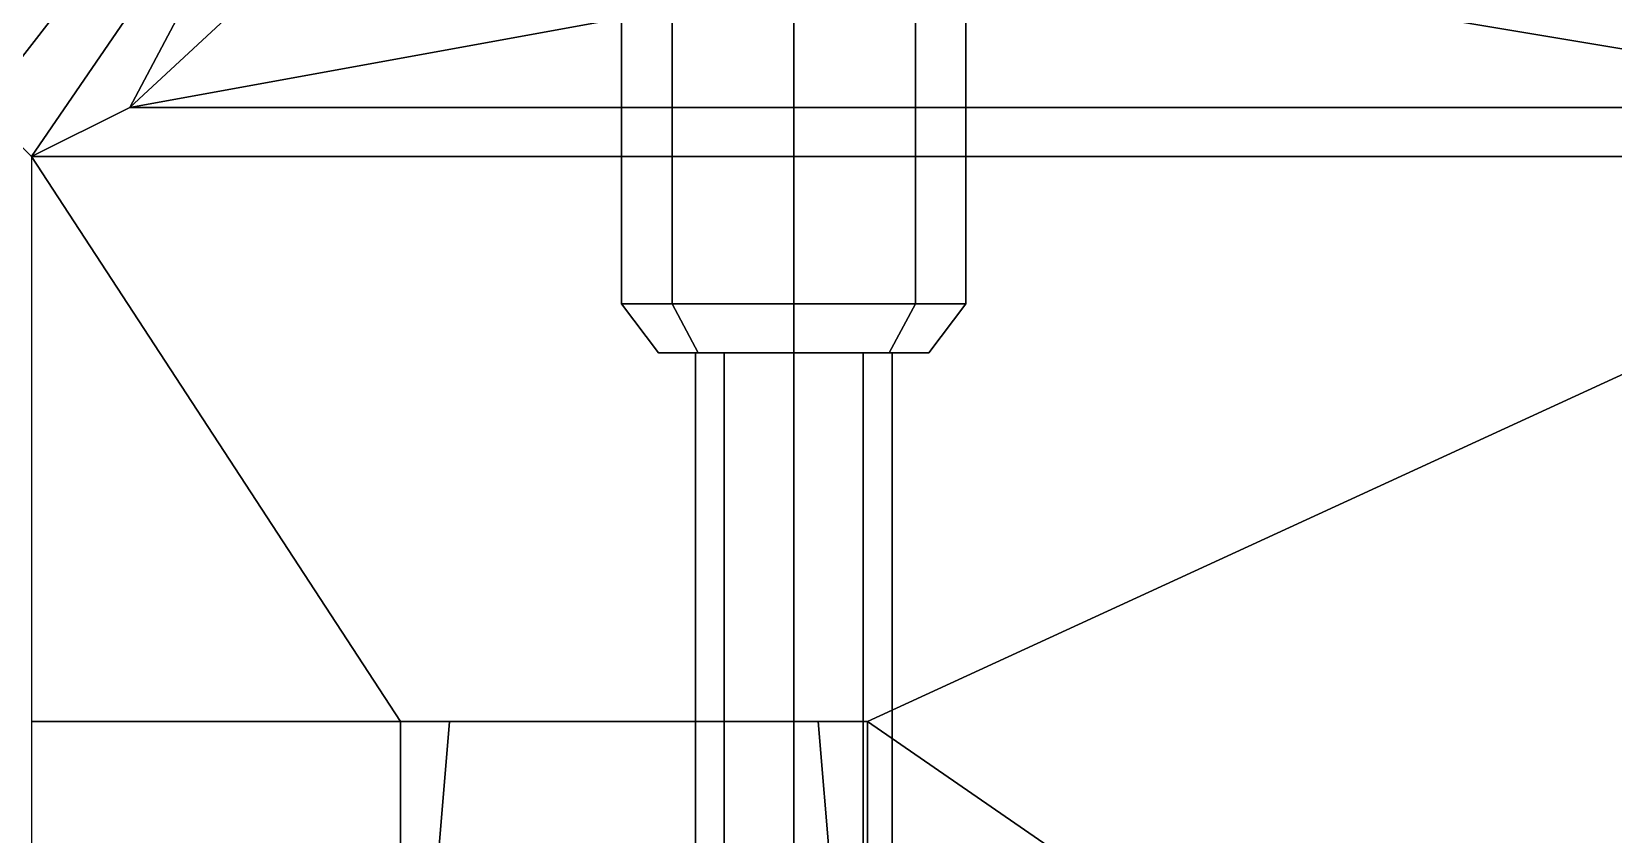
# Model space of a CAD drawing. Header units: millimetres. Extents: x -0.9 to 1.2, y -2.1 to 13.
# Drawn here: x -0.23 to 0.413, y -1.416 to -1.089 of the extents above; entities that cross this region are included whole.
import ezdxf

# ---------------------------------------------------------------- set-up
doc = ezdxf.new("R2010")
doc.units = ezdxf.units.MM
doc.layers.add('gun', color=1, linetype='Continuous')
doc.layers.add('sleeve_39', color=5, linetype='Continuous')

msp = doc.modelspace()

# ---------------------------------------------------------------- linework, layer by layer
for points in [[(0.63, 1.81, 0.3500000000000001), (0.5300000000000001, -1.58, 0.35), (-0.5300000000000001, -1.58, 0.35), (-0.63, 1.81, 0.3500000000000001)], [(-0.1899999999999995, -0.64, 1.34), (-0.3300000000000001, -0.8, 1.04), (-0.25, -1.12, 1.03), (-0.1099999999999994, -0.9400000000000001, 1.34)], [(-0.1099999999999994, -0.9400000000000001, 1.34), (-0.25, -1.12, 1.03), (-0.2299999999999992, -1.14, 1.03), (-0.09999999999999964, -0.9500000000000001, 1.34)], [(-0.09999999999999964, -0.9500000000000001, 1.34), (-0.2299999999999992, -1.14, 1.03), (-0.1900000000000018, -1.119999999999998, 1.080000000000001), (-0.09999999999999964, -0.9500000000000001, 1.34)], [(-0.05, -0.99, 1.34), (-0.09999999999999964, -0.9500000000000001, 1.34), (-0.1899999999999999, -1.12, 1.08), (-0.05, -0.99, 1.34)], [(0.4499999999999976, -0.9500000000000014, 1.34), (0.4, -0.99, 1.34), (0.4, -0.99, 1.34), (0.56, -1.12, 1.08)], [(0.03000000000000004, -1.08, 1.28), (-0.05000000000000004, -0.99, 1.34), (-0.19, -1.12, 1.08), (0.03000000000000004, -1.08, 1.28)], [(0.4, -0.99, 1.34), (0.3200000000000004, -1.08, 1.28), (0.3200000000000004, -1.08, 1.28), (0.56, -1.12, 1.08)], [(0.03, -1.08, 1.28), (-0.19, -1.12, 1.08), (0.56, -1.12, 1.08), (0.32, -1.08, 1.28)], [(-0.19, -1.12, 1.08), (-0.2299999999999988, -1.140000000000002, 1.03), (0.609999999999999, -1.140000000000001, 1.03), (0.56, -1.12, 1.08)], [(-0.23, -1.14, 1.03), (-0.08000000000000002, -1.37, 0.9680769230769233), (0.1099999999999999, -1.37, 0.9680769230769233), (0.61, -1.14, 1.03)], [(-0.2299999999999988, -1.140000000000001, 1.03), (-0.23, -1.37, 0.9680769230769233), (-0.08000000000000002, -1.37, 0.9680769230769233), (-0.2299999999999988, -1.140000000000001, 1.03)], [(0.11, -1.37, 0.9680769230769233), (0.5300000000000002, -1.66, 0.89), (0.5300000000000002, -1.66, 0.89), (0.609999999999999, -1.140000000000001, 1.03)], [(-0.23, -1.61, 0.9034615384615385), (-0.07999999999999996, -1.61, 0.9034615384615385), (-0.08000000000000002, -1.37, 0.9680769230769233), (-0.23, -1.37, 0.9680769230769233)], [(-0.06000000000000005, -1.37, 1.03), (-0.08000000000000002, -1.37, 0.9680769230769233), (-0.07999999999999996, -1.61, 0.9034615384615385), (-0.07999999999999996, -1.61, 0.92)], [(-0.08000000000000002, -1.37, 0.9680769230769233), (-0.06000000000000005, -1.37, 1.03), (0.08999999999999997, -1.37, 1.03), (0.1099999999999999, -1.37, 0.9680769230769233)], [(-0.06000000000000005, -1.37, 1.03), (-0.07999999999999996, -1.61, 0.92), (0.1099999999999999, -1.61, 0.92), (0.08999999999999997, -1.37, 1.03)], [(0.1099999999999999, -1.61, 0.92), (0.1099999999999999, -1.61, 0.9034615384615385), (0.1099999999999999, -1.37, 0.9680769230769233), (0.08999999999999997, -1.37, 1.03)], [(0.1099999999999999, -1.61, 0.9034615384615385), (0.5299999999999967, -1.66, 0.8899999999999999), (0.5299999999999967, -1.66, 0.8899999999999999), (0.1099999999999999, -1.37, 0.9680769230769233)]]:
    msp.add_3dface(points)
at = {"layer": 'gun'}
for points in [[(0.0517157287525381, -1.22, 14.62828427124746), (0.04, -1.22, 14.6), (0.04, -1.58, 14.6), (0.0517157287525381, -1.58, 14.62828427124746)], [(0.04, -1.22, 14.6), (0.0517157287525381, -1.22, 14.57171572875254), (0.0517157287525381, -1.58, 14.57171572875254), (0.04, -1.58, 14.6)], [(0.08, -1.22, 14.64), (0.0517157287525381, -1.22, 14.62828427124746), (0.0517157287525381, -1.58, 14.62828427124746), (0.08, -1.58, 14.64)], [(0.0517157287525381, -1.22, 14.57171572875254), (0.07999999999999999, -1.22, 14.56), (0.07999999999999999, -1.58, 14.56), (0.0517157287525381, -1.58, 14.57171572875254)], [(0.1082842712474619, -1.22, 14.62828427124746), (0.08, -1.22, 14.64), (0.08, -1.58, 14.64), (0.1082842712474619, -1.58, 14.62828427124746)], [(0.07999999999999999, -1.22, 14.56), (0.1082842712474619, -1.22, 14.57171572875254), (0.1082842712474619, -1.58, 14.57171572875254), (0.07999999999999999, -1.58, 14.56)], [(0.12, -1.22, 14.6), (0.1082842712474619, -1.22, 14.62828427124746), (0.1082842712474619, -1.58, 14.62828427124746), (0.12, -1.58, 14.6)], [(0.1082842712474619, -1.22, 14.57171572875254), (0.12, -1.22, 14.6), (0.12, -1.58, 14.6), (0.1082842712474619, -1.58, 14.57171572875254)]]:
    msp.add_3dface(points, dxfattribs=at)
at = {"layer": 'sleeve_39'}
for points in [[(0.03050252531694168, -0.59, 14.65949747468306), (0.009999999999999995, -0.59, 14.61), (0.009999999999999995, -1.2, 14.61), (0.03050252531694168, -1.2, 14.65949747468306)], [(0.08, -0.59, 14.68), (0.03050252531694168, -0.59, 14.65949747468306), (0.03050252531694168, -1.2, 14.65949747468306), (0.08, -1.2, 14.68)], [(0.1294974746830583, -0.59, 14.65949747468306), (0.08, -0.59, 14.68), (0.08, -1.2, 14.68), (0.1294974746830583, -1.2, 14.65949747468306)], [(0.15, -0.59, 14.61), (0.1294974746830583, -0.59, 14.65949747468306), (0.1294974746830583, -1.2, 14.65949747468306), (0.15, -1.2, 14.61)], [(0.01, -0.85, 14.61), (0.009999999999999995, -0.9000000000000002, 14.59), (0.009999999999999967, -1.2, 14.59), (0.009999999999999995, -1.2, 14.61)], [(0.1500000000000001, -0.9000000000000002, 14.59), (0.15, -0.8599999999999999, 14.61), (0.15, -1.2, 14.61), (0.1499999999999997, -1.2, 14.59)], [(0.03050252531694168, -1.2, 14.54050252531694), (0.009999999999999995, -1.2, 14.59), (0.009999999999999995, -0.9000000000000002, 14.59), (0.03050252531694168, -0.9000000000000002, 14.54050252531694)], [(0.08, -1.2, 14.52), (0.03050252531694168, -1.2, 14.54050252531694), (0.03050252531694168, -0.9000000000000002, 14.54050252531694), (0.08, -0.9000000000000002, 14.52)], [(0.1294974746830583, -1.2, 14.54050252531694), (0.08, -1.2, 14.52), (0.08, -0.9000000000000002, 14.52), (0.1294974746830583, -0.9000000000000002, 14.54050252531694)], [(0.15, -1.2, 14.59), (0.1294974746830583, -1.2, 14.54050252531694), (0.1294974746830583, -0.9000000000000002, 14.54050252531694), (0.15, -0.9000000000000002, 14.59)], [(0.03050252531694168, -1.2, 14.65949747468306), (0.009999999999999995, -1.2, 14.61), (0.025, -1.22, 14.61), (0.04110912703473989, -1.22, 14.64889087296526)], [(0.009999999999999995, -1.2, 14.59), (0.03050252531694166, -1.2, 14.54050252531694), (0.04110912703473988, -1.22, 14.55110912703474), (0.025, -1.22, 14.59)], [(0.009999999999999995, -1.2, 14.61), (0.01000000000000033, -1.2, 14.59), (0.02499999999999997, -1.22, 14.59), (0.025, -1.22, 14.61)], [(0.08, -1.2, 14.68), (0.03050252531694168, -1.2, 14.65949747468306), (0.04110912703473989, -1.22, 14.64889087296526), (0.08, -1.22, 14.665)], [(0.03050252531694166, -1.2, 14.54050252531694), (0.07999999999999999, -1.2, 14.52), (0.07999999999999999, -1.22, 14.535), (0.04110912703473988, -1.22, 14.55110912703474)], [(0.1294974746830583, -1.2, 14.65949747468306), (0.08, -1.2, 14.68), (0.08, -1.22, 14.665), (0.1188908729652601, -1.22, 14.64889087296526)], [(0.07999999999999999, -1.2, 14.52), (0.1294974746830583, -1.2, 14.54050252531694), (0.1188908729652601, -1.22, 14.55110912703474), (0.07999999999999999, -1.22, 14.535)], [(0.15, -1.2, 14.61), (0.1294974746830583, -1.2, 14.65949747468306), (0.1188908729652601, -1.22, 14.64889087296526), (0.135, -1.22, 14.61)], [(0.1294974746830583, -1.2, 14.54050252531694), (0.15, -1.2, 14.59), (0.135, -1.22, 14.59), (0.1188908729652601, -1.22, 14.55110912703474)], [(0.1499999999999997, -1.2, 14.59), (0.15, -1.2, 14.61), (0.135, -1.22, 14.61), (0.1349999999999997, -1.22, 14.59)], [(0.04110912703473989, -1.22, 14.64889087296526), (0.025, -1.22, 14.61), (0.04, -1.22, 14.6), (0.0517157287525381, -1.22, 14.62828427124746)], [(0.02499999999999999, -1.22, 14.59), (0.04110912703473986, -1.22, 14.55110912703474), (0.05171572875253809, -1.22, 14.57171572875254), (0.04000000000000001, -1.22, 14.6)], [(0.025, -1.22, 14.61), (0.02499999999999997, -1.22, 14.59), (0.04000000000000001, -1.22, 14.6)], [(0.08, -1.22, 14.665), (0.04110912703473978, -1.22, 14.64889087296526), (0.0517157287525381, -1.22, 14.62828427124746), (0.08, -1.22, 14.64)], [(0.04110912703473986, -1.22, 14.55110912703474), (0.07999999999999996, -1.22, 14.535), (0.07999999999999997, -1.22, 14.56), (0.05171572875253809, -1.22, 14.57171572875254)], [(0.1188908729652601, -1.22, 14.64889087296526), (0.08, -1.22, 14.665), (0.08, -1.22, 14.64), (0.1082842712474619, -1.22, 14.62828427124746)], [(0.07999999999999996, -1.22, 14.535), (0.1188908729652602, -1.22, 14.55110912703474), (0.1082842712474619, -1.22, 14.57171572875254), (0.07999999999999997, -1.22, 14.56)], [(0.135, -1.22, 14.61), (0.1188908729652601, -1.22, 14.64889087296526), (0.1082842712474619, -1.22, 14.62828427124746), (0.12, -1.22, 14.6)], [(0.1188908729652601, -1.22, 14.55110912703474), (0.135, -1.22, 14.59), (0.12, -1.22, 14.6), (0.1082842712474619, -1.22, 14.57171572875254)], [(0.135, -1.22, 14.59), (0.135, -1.22, 14.61), (0.12, -1.22, 14.6)]]:
    msp.add_3dface(points, dxfattribs=at)

doc.saveas('drawing.dxf')
